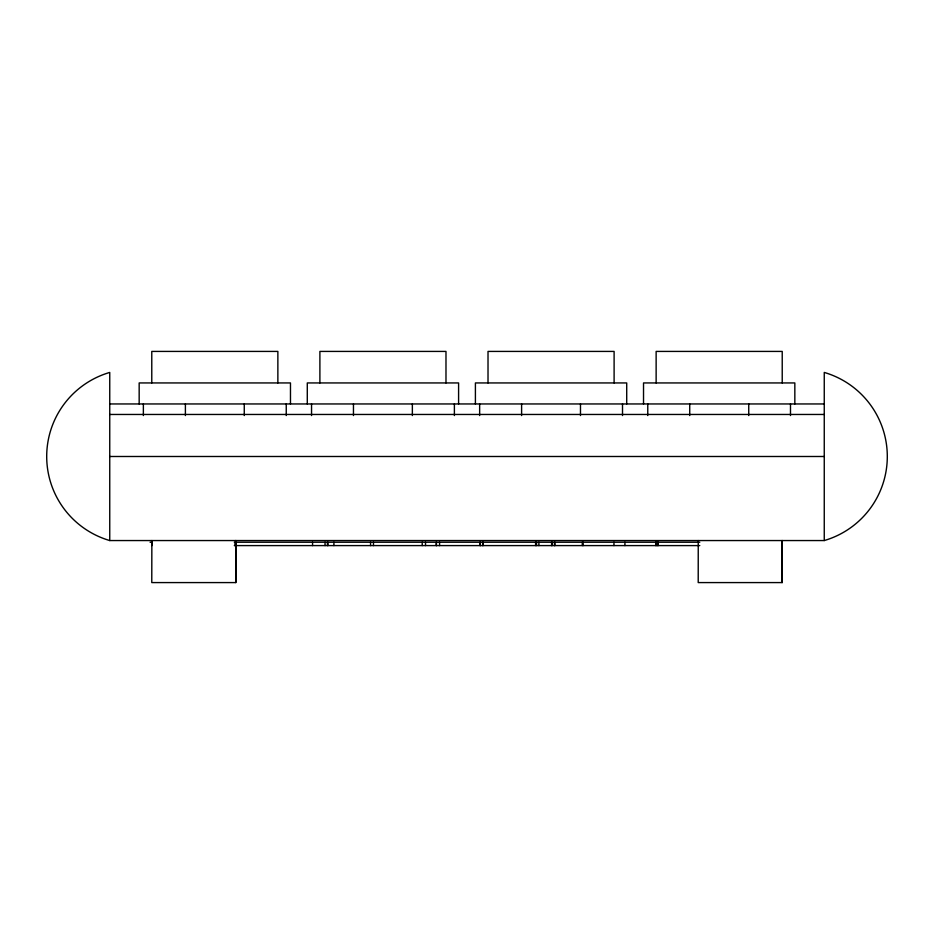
<?xml version="1.0" encoding="UTF-8"?>
<svg xmlns="http://www.w3.org/2000/svg" width="934" height="934" viewBox="0 0 934 934"><rect width="100%" height="100%" fill="white"/><g stroke="black" fill="none" stroke-linecap="round" stroke-linejoin="round"><path stroke-width="1.4" d="M109.745 403.955L824.255 403.955M109.745 414.462L824.255 414.462M109.745 456.493L824.255 456.493M109.745 540.553A87.562 87.562 0 0 1 109.745 372.433L109.745 540.553L824.255 540.553L824.255 372.433A87.562 87.562 0 0 1 824.255 540.553M150.094 542.234L151.927 542.234L151.927 545.596L151.623 542.234M234.294 542.234L699.776 542.234M234.294 545.596L699.776 545.596M794.834 403.955L794.834 382.94L643.526 382.94L643.526 403.955M790.491 403.955L790.491 415.548M782.225 382.94L782.225 351.418L656.135 351.418L656.135 382.94M782.178 540.553L782.178 582.582L698.212 582.582L698.247 540.553M782.143 540.553L782.143 582.582M748.741 403.955L748.741 415.548M689.724 403.955L689.724 415.548M658.143 542.234L658.143 545.596M657.664 542.234L657.664 545.596M656.263 542.234L656.263 545.596M655.785 542.234L655.785 545.596M647.764 403.955L647.764 415.548M626.714 403.955L626.714 382.94L475.406 382.94L475.406 403.955M624.928 542.234L624.928 545.596M622.511 403.955L622.511 415.548M614.105 382.94L614.105 351.418L488.015 351.418L488.015 382.94M613.965 542.234L613.965 545.596M583.155 542.234L583.155 545.596M582.291 542.234L582.291 545.596M580.481 403.955L580.481 415.548M554.913 542.234L554.913 545.596M554.469 542.234L554.469 545.596M552.064 542.234L552.064 545.596M551.62 542.234L551.62 545.596M538.906 542.234L538.906 545.596M536.548 542.234L536.548 545.596M535.602 542.234L535.602 545.596M521.604 403.955L521.604 415.548M483.006 542.234L483.006 545.596M482.738 542.234L482.738 545.596M480.345 542.234L480.345 545.596M480.076 542.234L480.076 545.596M479.644 403.955L479.644 415.548M458.594 403.955L458.594 382.94L307.286 382.94L307.286 403.955M454.391 403.955L454.391 415.548M445.985 382.94L445.985 351.418L319.895 351.418L319.895 382.94M439.575 542.234L439.575 545.596M436.447 542.234L436.447 545.596M436.26 542.234L436.26 545.596M425.519 542.234L425.519 545.596M422.215 542.234L422.215 545.596M412.361 403.955L412.361 415.548M373.472 542.234L373.472 545.596M370.564 542.234L370.564 545.596M353.461 403.955L353.461 415.548M333.917 542.234L333.917 545.596M327.951 542.234L327.951 545.596M327.425 542.234L327.425 545.596M325.044 542.234L325.044 545.596M312.563 542.234L312.563 545.596M311.547 403.955L311.547 415.548M290.474 403.955L290.474 382.94L139.166 382.94L139.166 403.955M286.248 403.955L286.248 415.548M277.865 382.94L277.865 351.418L151.775 351.418L151.775 382.94M244.264 403.955L244.264 415.548M235.835 540.553L235.835 582.582L151.775 582.582L151.857 540.553M235.753 540.553L235.753 582.582M234.971 542.234L234.971 545.596M185.399 403.955L185.399 415.548M143.369 403.955L143.369 415.548"/></g></svg>
